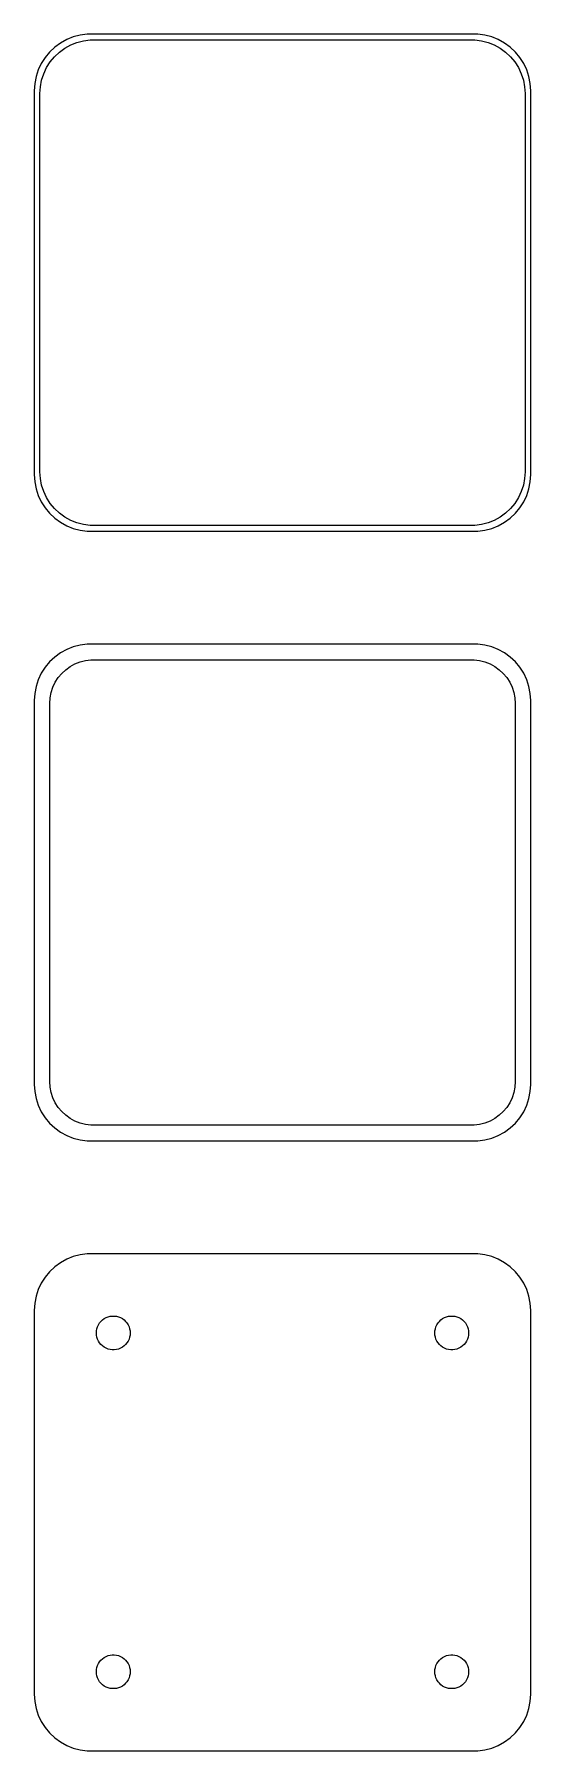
# Model space of a CAD drawing. Header units: metres. Extents: x -22 to 22, y 86 to 238.
import ezdxf

# ---------------------------------------------------------------- set-up
doc = ezdxf.new("R2010")
doc.units = ezdxf.units.M

msp = doc.modelspace()

# ---------------------------------------------------------------- linework, layer by layer
for p, q in [((-19.6791, 237.222), (-20.1871, 236.853)), ((-19.1289, 237.524), (-19.6791, 237.222)), ((-18.5451, 237.755), (-19.1289, 237.524)), ((-18.7724, 237.048), (-18.2178, 237.268)), ((-17.9369, 237.911), (-18.5451, 237.755)), ((-18.2178, 237.268), (-17.6401, 237.416)), ((-17.3139, 237.99), (-17.9369, 237.911)), ((-17.6401, 237.416), (-17.0482, 237.491)), ((17.3139, 237.99), (-17.3139, 237.99)), ((-17.0482, 237.491), (17.0482, 237.491)), ((17.0482, 237.491), (17.6401, 237.416)), ((17.9369, 237.911), (17.3139, 237.99)), ((17.6401, 237.416), (18.2178, 237.268)), ((18.5451, 237.755), (17.9369, 237.911)), ((18.2178, 237.268), (18.7724, 237.048)), ((19.1289, 237.524), (18.5451, 237.755)), ((19.6791, 237.222), (19.1289, 237.524)), ((20.1871, 236.853), (19.6791, 237.222)), ((-21.0451, 235.939), (-21.3815, 235.409)), ((-20.6448, 236.423), (-21.0451, 235.939)), ((-20.1871, 236.853), (-20.6448, 236.423)), ((-20.5928, 235.542), (-20.2126, 236.002)), ((-20.2126, 236.002), (-19.7778, 236.41)), ((-19.7778, 236.41), (-19.2952, 236.761)), ((-19.2952, 236.761), (-18.7724, 237.048)), ((18.7724, 237.048), (19.2952, 236.761)), ((19.2952, 236.761), (19.7778, 236.41)), ((19.7778, 236.41), (20.2126, 236.002)), ((20.6448, 236.423), (20.1871, 236.853)), ((20.2126, 236.002), (20.5928, 235.542)), ((21.0451, 235.939), (20.6448, 236.423)), ((21.3815, 235.409), (21.0451, 235.939)), ((-21.8429, 234.243), (-21.9606, 233.627)), ((-21.6489, 234.841), (-21.8429, 234.243)), ((-21.3815, 235.409), (-21.6489, 234.841)), ((-21.3508, 233.931), (-21.1664, 234.499)), ((-21.1664, 234.499), (-20.9124, 235.038)), ((-20.9124, 235.038), (-20.5928, 235.542)), ((20.5928, 235.542), (20.9124, 235.038)), ((20.9124, 235.038), (21.1664, 234.499)), ((21.1664, 234.499), (21.3508, 233.931)), ((21.6489, 234.841), (21.3815, 235.409)), ((21.8429, 234.243), (21.6489, 234.841)), ((21.9606, 233.627), (21.8429, 234.243)), ((-21.9606, 233.627), (-22, 233)), ((-22, 233), (-22, 199)), ((-21.5, 232.75), (-21.4625, 233.345)), ((-21.5, 199.25), (-21.5, 232.75)), ((-21.4625, 233.345), (-21.3508, 233.931)), ((21.3508, 233.931), (21.4625, 233.345)), ((21.4625, 233.345), (21.5, 232.75)), ((21.5, 232.75), (21.5, 199.25)), ((22, 233), (21.9606, 233.627)), ((22, 199), (22, 233)), ((-21.4625, 198.655), (-21.5, 199.25)), ((21.5, 199.25), (21.4625, 198.655)), ((-22, 199), (-21.9606, 198.373)), ((-21.9606, 198.373), (-21.8429, 197.757)), ((-21.8429, 197.757), (-21.6489, 197.159)), ((-21.3508, 198.069), (-21.4625, 198.655)), ((-21.1664, 197.501), (-21.3508, 198.069)), ((21.3508, 198.069), (21.1664, 197.501)), ((21.4625, 198.655), (21.3508, 198.069)), ((21.6489, 197.159), (21.8429, 197.757)), ((21.8429, 197.757), (21.9606, 198.373)), ((21.9606, 198.373), (22, 199)), ((-21.6489, 197.159), (-21.3815, 196.591)), ((-21.3815, 196.591), (-21.0451, 196.061)), ((-20.9124, 196.962), (-21.1664, 197.501)), ((-21.0451, 196.061), (-20.6448, 195.577)), ((-20.5928, 196.458), (-20.9124, 196.962)), ((-20.2126, 195.998), (-20.5928, 196.458)), ((20.5928, 196.458), (20.2126, 195.998)), ((20.9124, 196.962), (20.5928, 196.458)), ((20.6448, 195.577), (21.0451, 196.061)), ((21.1664, 197.501), (20.9124, 196.962)), ((21.0451, 196.061), (21.3815, 196.591)), ((21.3815, 196.591), (21.6489, 197.159)), ((-20.6448, 195.577), (-20.1871, 195.147)), ((-19.7778, 195.59), (-20.2126, 195.998)), ((-20.1871, 195.147), (-19.6791, 194.778)), ((-19.2952, 195.239), (-19.7778, 195.59)), ((-19.6791, 194.778), (-19.1289, 194.476)), ((-18.7724, 194.952), (-19.2952, 195.239)), ((-18.2178, 194.732), (-18.7724, 194.952)), ((-17.6401, 194.584), (-18.2178, 194.732)), ((-17.0482, 194.509), (-17.6401, 194.584)), ((17.6401, 194.584), (17.0482, 194.509)), ((18.2178, 194.732), (17.6401, 194.584)), ((18.7724, 194.952), (18.2178, 194.732)), ((19.2952, 195.239), (18.7724, 194.952)), ((19.1289, 194.476), (19.6791, 194.778)), ((19.7778, 195.59), (19.2952, 195.239)), ((19.6791, 194.778), (20.1871, 195.147)), ((20.2126, 195.998), (19.7778, 195.59)), ((20.1871, 195.147), (20.6448, 195.577)), ((-19.1289, 194.476), (-18.5451, 194.245)), ((-18.5451, 194.245), (-17.9369, 194.089)), ((-17.9369, 194.089), (-17.3139, 194.01)), ((-17.3139, 194.01), (17.3139, 194.01)), ((17.0482, 194.509), (-17.0482, 194.509)), ((17.3139, 194.01), (17.9369, 194.089)), ((17.9369, 194.089), (18.5451, 194.245)), ((18.5451, 194.245), (19.1289, 194.476)), ((-17.9369, 183.911), (-18.5451, 183.755)), ((-17.3139, 183.99), (-17.9369, 183.911)), ((17.3139, 183.99), (-17.3139, 183.99)), ((17.9369, 183.911), (17.3139, 183.99)), ((18.5451, 183.755), (17.9369, 183.911)), ((-20.6448, 182.423), (-21.0451, 181.939)), ((-20.1871, 182.853), (-20.6448, 182.423)), ((-19.6791, 183.222), (-20.1871, 182.853)), ((-19.1289, 183.524), (-19.6791, 183.222)), ((-18.5451, 183.755), (-19.1289, 183.524)), ((-18.3975, 182.251), (-17.9457, 182.43)), ((-17.9457, 182.43), (-17.4751, 182.551)), ((-17.4751, 182.551), (-16.993, 182.612)), ((-16.993, 182.612), (16.993, 182.612)), ((16.993, 182.612), (17.4751, 182.551)), ((17.4751, 182.551), (17.9457, 182.43)), ((17.9457, 182.43), (18.3975, 182.251)), ((19.1289, 183.524), (18.5451, 183.755)), ((19.6791, 183.222), (19.1289, 183.524)), ((20.1871, 182.853), (19.6791, 183.222)), ((20.6448, 182.423), (20.1871, 182.853)), ((21.0451, 181.939), (20.6448, 182.423)), ((-21.3815, 181.409), (-21.6489, 180.841)), ((-21.0451, 181.939), (-21.3815, 181.409)), ((-20.1408, 180.614), (-19.8805, 181.024)), ((-19.8805, 181.024), (-19.5707, 181.399)), ((-19.5707, 181.399), (-19.2165, 181.731)), ((-19.2165, 181.731), (-18.8234, 182.017)), ((-18.8234, 182.017), (-18.3975, 182.251)), ((18.3975, 182.251), (18.8234, 182.017)), ((18.8234, 182.017), (19.2165, 181.731)), ((19.2165, 181.731), (19.5707, 181.399)), ((19.5707, 181.399), (19.8805, 181.024)), ((19.8805, 181.024), (20.1408, 180.614)), ((21.3815, 181.409), (21.0451, 181.939)), ((21.6489, 180.841), (21.3815, 181.409)), ((-21.9606, 179.627), (-22, 179)), ((-21.8429, 180.243), (-21.9606, 179.627)), ((-21.6489, 180.841), (-21.8429, 180.243)), ((-20.589, 179.235), (-20.4979, 179.712)), ((-20.4979, 179.712), (-20.3477, 180.174)), ((-20.3477, 180.174), (-20.1408, 180.614)), ((20.1408, 180.614), (20.3477, 180.174)), ((20.3477, 180.174), (20.4979, 179.712)), ((20.4979, 179.712), (20.589, 179.235)), ((21.8429, 180.243), (21.6489, 180.841)), ((21.9606, 179.627), (21.8429, 180.243)), ((22, 179), (21.9606, 179.627)), ((-22, 179), (-22, 145)), ((-20.6195, 178.75), (-20.589, 179.235)), ((-20.6195, 145.25), (-20.6195, 178.75)), ((20.589, 179.235), (20.6195, 178.75)), ((20.6195, 178.75), (20.6195, 145.25)), ((22, 145), (22, 179)), ((-22, 145), (-21.9606, 144.373)), ((-20.589, 144.765), (-20.6195, 145.25)), ((-20.4979, 144.288), (-20.589, 144.765)), ((20.589, 144.765), (20.4979, 144.288)), ((20.6195, 145.25), (20.589, 144.765)), ((21.9606, 144.373), (22, 145)), ((-21.9606, 144.373), (-21.8429, 143.757)), ((-21.8429, 143.757), (-21.6489, 143.159)), ((-21.6489, 143.159), (-21.3815, 142.591)), ((-20.3477, 143.826), (-20.4979, 144.288)), ((-20.1408, 143.386), (-20.3477, 143.826)), ((-19.8805, 142.976), (-20.1408, 143.386)), ((-19.5707, 142.601), (-19.8805, 142.976)), ((19.8805, 142.976), (19.5707, 142.601)), ((20.1408, 143.386), (19.8805, 142.976)), ((20.3477, 143.826), (20.1408, 143.386)), ((20.4979, 144.288), (20.3477, 143.826)), ((21.3815, 142.591), (21.6489, 143.159)), ((21.6489, 143.159), (21.8429, 143.757)), ((21.8429, 143.757), (21.9606, 144.373)), ((-21.3815, 142.591), (-21.0451, 142.061)), ((-21.0451, 142.061), (-20.6448, 141.577)), ((-20.6448, 141.577), (-20.1871, 141.147)), ((-19.2165, 142.269), (-19.5707, 142.601)), ((-18.8234, 141.983), (-19.2165, 142.269)), ((-18.3975, 141.749), (-18.8234, 141.983)), ((-17.9457, 141.57), (-18.3975, 141.749)), ((-17.4751, 141.449), (-17.9457, 141.57)), ((-16.993, 141.388), (-17.4751, 141.449)), ((16.993, 141.388), (-16.993, 141.388)), ((17.4751, 141.449), (16.993, 141.388)), ((17.9457, 141.57), (17.4751, 141.449)), ((18.3975, 141.749), (17.9457, 141.57)), ((18.8234, 141.983), (18.3975, 141.749)), ((19.2165, 142.269), (18.8234, 141.983)), ((19.5707, 142.601), (19.2165, 142.269)), ((20.1871, 141.147), (20.6448, 141.577)), ((20.6448, 141.577), (21.0451, 142.061)), ((21.0451, 142.061), (21.3815, 142.591)), ((-20.1871, 141.147), (-19.6791, 140.778)), ((-19.6791, 140.778), (-19.1289, 140.476)), ((-19.1289, 140.476), (-18.5451, 140.245)), ((-18.5451, 140.245), (-17.9369, 140.089)), ((-17.9369, 140.089), (-17.3139, 140.01)), ((-17.3139, 140.01), (17.3139, 140.01)), ((17.3139, 140.01), (17.9369, 140.089)), ((17.9369, 140.089), (18.5451, 140.245)), ((18.5451, 140.245), (19.1289, 140.476)), ((19.1289, 140.476), (19.6791, 140.778)), ((19.6791, 140.778), (20.1871, 141.147)), ((-19.6791, 129.222), (-20.1871, 128.853)), ((-19.1289, 129.524), (-19.6791, 129.222)), ((-18.5451, 129.755), (-19.1289, 129.524)), ((-17.9369, 129.911), (-18.5451, 129.755)), ((-17.3139, 129.99), (-17.9369, 129.911)), ((17.3139, 129.99), (-17.3139, 129.99)), ((17.9369, 129.911), (17.3139, 129.99)), ((18.5451, 129.755), (17.9369, 129.911)), ((19.1289, 129.524), (18.5451, 129.755)), ((19.6791, 129.222), (19.1289, 129.524)), ((20.1871, 128.853), (19.6791, 129.222)), ((-21.0451, 127.939), (-21.3815, 127.409)), ((-20.6448, 128.423), (-21.0451, 127.939)), ((-20.1871, 128.853), (-20.6448, 128.423)), ((20.6448, 128.423), (20.1871, 128.853)), ((21.0451, 127.939), (20.6448, 128.423)), ((21.3815, 127.409), (21.0451, 127.939)), ((-21.8429, 126.243), (-21.9606, 125.627)), ((-21.6489, 126.841), (-21.8429, 126.243)), ((-21.3815, 127.409), (-21.6489, 126.841)), ((21.6489, 126.841), (21.3815, 127.409)), ((21.8429, 126.243), (21.6489, 126.841)), ((21.9606, 125.627), (21.8429, 126.243)), ((-21.9606, 125.627), (-22, 125)), ((-22, 125), (-22, 91)), ((22, 125), (21.9606, 125.627)), ((22, 91), (22, 125)), ((-16.5, 123), (-16.4882, 123.188)), ((-16.4882, 123.188), (-16.4529, 123.373)), ((-16.4529, 123.373), (-16.3947, 123.552)), ((-16.3947, 123.552), (-16.3145, 123.723)), ((-16.3145, 123.723), (-16.2135, 123.882)), ((-16.2135, 123.882), (-16.0934, 124.027)), ((-16.0934, 124.027), (-15.9561, 124.156)), ((-15.9561, 124.156), (-15.8037, 124.266)), ((-15.8037, 124.266), (-15.6387, 124.357)), ((-15.6387, 124.357), (-15.4635, 124.427)), ((-15.4635, 124.427), (-15.2811, 124.473)), ((-15.2811, 124.473), (-15.0942, 124.497)), ((-15.0942, 124.497), (-14.9058, 124.497)), ((-14.9058, 124.497), (-14.7189, 124.473)), ((-14.7189, 124.473), (-14.5365, 124.427)), ((-14.5365, 124.427), (-14.3613, 124.357)), ((-14.3613, 124.357), (-14.1963, 124.266)), ((-14.1963, 124.266), (-14.0439, 124.156)), ((-14.0439, 124.156), (-13.9065, 124.027)), ((-13.9065, 124.027), (-13.7865, 123.882)), ((-13.7865, 123.882), (-13.6855, 123.723)), ((-13.6855, 123.723), (-13.6053, 123.552)), ((-13.6053, 123.552), (-13.5471, 123.373)), ((-13.5471, 123.373), (-13.5118, 123.188)), ((-13.5118, 123.188), (-13.5, 123)), ((13.5, 123), (13.5118, 123.188)), ((13.5118, 123.188), (13.5471, 123.373)), ((13.5471, 123.373), (13.6053, 123.552)), ((13.6053, 123.552), (13.6855, 123.723)), ((13.6855, 123.723), (13.7865, 123.882)), ((13.7865, 123.882), (13.9065, 124.027)), ((13.9065, 124.027), (14.0439, 124.156)), ((14.0439, 124.156), (14.1963, 124.266)), ((14.1963, 124.266), (14.3613, 124.357)), ((14.3613, 124.357), (14.5365, 124.427)), ((14.5365, 124.427), (14.7189, 124.473)), ((14.7189, 124.473), (14.9058, 124.497)), ((14.9058, 124.497), (15.0942, 124.497)), ((15.0942, 124.497), (15.2811, 124.473)), ((15.2811, 124.473), (15.4635, 124.427)), ((15.4635, 124.427), (15.6387, 124.357)), ((15.6387, 124.357), (15.8037, 124.266)), ((15.8037, 124.266), (15.9561, 124.156)), ((15.9561, 124.156), (16.0934, 124.027)), ((16.0934, 124.027), (16.2135, 123.882)), ((16.2135, 123.882), (16.3145, 123.723)), ((16.3145, 123.723), (16.3947, 123.552)), ((16.3947, 123.552), (16.4529, 123.373)), ((16.4529, 123.373), (16.4882, 123.188)), ((16.4882, 123.188), (16.5, 123)), ((-16.4882, 122.812), (-16.5, 123)), ((-16.4529, 122.627), (-16.4882, 122.812)), ((-16.3947, 122.448), (-16.4529, 122.627)), ((-16.3145, 122.277), (-16.3947, 122.448)), ((-16.2135, 122.118), (-16.3145, 122.277)), ((-16.0934, 121.973), (-16.2135, 122.118)), ((-15.9561, 121.844), (-16.0934, 121.973)), ((-15.8037, 121.734), (-15.9561, 121.844)), ((-15.6387, 121.643), (-15.8037, 121.734)), ((-15.4635, 121.573), (-15.6387, 121.643)), ((-14.3613, 121.643), (-14.5365, 121.573)), ((-14.1963, 121.734), (-14.3613, 121.643)), ((-14.0439, 121.844), (-14.1963, 121.734)), ((-13.9065, 121.973), (-14.0439, 121.844)), ((-13.7865, 122.118), (-13.9065, 121.973)), ((-13.6855, 122.277), (-13.7865, 122.118)), ((-13.6053, 122.448), (-13.6855, 122.277)), ((-13.5471, 122.627), (-13.6053, 122.448)), ((-13.5118, 122.812), (-13.5471, 122.627)), ((-13.5, 123), (-13.5118, 122.812)), ((13.5118, 122.812), (13.5, 123)), ((13.5471, 122.627), (13.5118, 122.812)), ((13.6053, 122.448), (13.5471, 122.627)), ((13.6855, 122.277), (13.6053, 122.448)), ((13.7865, 122.118), (13.6855, 122.277)), ((13.9065, 121.973), (13.7865, 122.118)), ((14.0439, 121.844), (13.9065, 121.973)), ((14.1963, 121.734), (14.0439, 121.844)), ((14.3613, 121.643), (14.1963, 121.734)), ((14.5365, 121.573), (14.3613, 121.643)), ((15.6387, 121.643), (15.4635, 121.573)), ((15.8037, 121.734), (15.6387, 121.643)), ((15.9561, 121.844), (15.8037, 121.734)), ((16.0934, 121.973), (15.9561, 121.844)), ((16.2135, 122.118), (16.0934, 121.973)), ((16.3145, 122.277), (16.2135, 122.118)), ((16.3947, 122.448), (16.3145, 122.277)), ((16.4529, 122.627), (16.3947, 122.448)), ((16.4882, 122.812), (16.4529, 122.627)), ((16.5, 123), (16.4882, 122.812)), ((-15.2811, 121.527), (-15.4635, 121.573)), ((-15.0942, 121.503), (-15.2811, 121.527)), ((-14.9058, 121.503), (-15.0942, 121.503)), ((-14.7189, 121.527), (-14.9058, 121.503)), ((-14.5365, 121.573), (-14.7189, 121.527)), ((14.7189, 121.527), (14.5365, 121.573)), ((14.9058, 121.503), (14.7189, 121.527)), ((15.0942, 121.503), (14.9058, 121.503)), ((15.2811, 121.527), (15.0942, 121.503)), ((15.4635, 121.573), (15.2811, 121.527)), ((-15.9561, 94.1558), (-15.8037, 94.2665)), ((-15.8037, 94.2665), (-15.6387, 94.3573)), ((-15.6387, 94.3573), (-15.4635, 94.4266)), ((-15.4635, 94.4266), (-15.2811, 94.4734)), ((-15.2811, 94.4734), (-15.0942, 94.4971)), ((-15.0942, 94.4971), (-14.9058, 94.4971)), ((-14.9058, 94.4971), (-14.7189, 94.4734)), ((-14.7189, 94.4734), (-14.5365, 94.4266)), ((-14.5365, 94.4266), (-14.3613, 94.3573)), ((-14.3613, 94.3573), (-14.1963, 94.2665)), ((-14.1963, 94.2665), (-14.0439, 94.1558)), ((14.0439, 94.1558), (14.1963, 94.2665)), ((14.1963, 94.2665), (14.3613, 94.3573)), ((14.3613, 94.3573), (14.5365, 94.4266)), ((14.5365, 94.4266), (14.7189, 94.4734)), ((14.7189, 94.4734), (14.9058, 94.4971)), ((14.9058, 94.4971), (15.0942, 94.4971)), ((15.0942, 94.4971), (15.2811, 94.4734)), ((15.2811, 94.4734), (15.4635, 94.4266)), ((15.4635, 94.4266), (15.6387, 94.3573)), ((15.6387, 94.3573), (15.8037, 94.2665)), ((15.8037, 94.2665), (15.9561, 94.1558)), ((-16.5, 93), (-16.4882, 93.188)), ((-16.4882, 92.812), (-16.5, 93)), ((-16.4882, 93.188), (-16.4529, 93.373)), ((-16.4529, 92.627), (-16.4882, 92.812)), ((-16.4529, 93.373), (-16.3947, 93.5522)), ((-16.3947, 93.5522), (-16.3145, 93.7226)), ((-16.3145, 93.7226), (-16.2135, 93.8817)), ((-16.2135, 93.8817), (-16.0934, 94.0268)), ((-16.0934, 94.0268), (-15.9561, 94.1558)), ((-14.0439, 94.1558), (-13.9065, 94.0268)), ((-13.9065, 94.0268), (-13.7865, 93.8817)), ((-13.7865, 93.8817), (-13.6855, 93.7226)), ((-13.6855, 93.7226), (-13.6053, 93.5522)), ((-13.6053, 93.5522), (-13.5471, 93.373)), ((-13.5471, 93.373), (-13.5118, 93.188)), ((-13.5118, 92.812), (-13.5471, 92.627)), ((-13.5118, 93.188), (-13.5, 93)), ((-13.5, 93), (-13.5118, 92.812)), ((13.5, 93), (13.5118, 93.188)), ((13.5118, 92.812), (13.5, 93)), ((13.5118, 93.188), (13.5471, 93.373)), ((13.5471, 92.627), (13.5118, 92.812)), ((13.5471, 93.373), (13.6053, 93.5522)), ((13.6053, 93.5522), (13.6855, 93.7226)), ((13.6855, 93.7226), (13.7865, 93.8817)), ((13.7865, 93.8817), (13.9065, 94.0268)), ((13.9065, 94.0268), (14.0439, 94.1558)), ((15.9561, 94.1558), (16.0934, 94.0268)), ((16.0934, 94.0268), (16.2135, 93.8817)), ((16.2135, 93.8817), (16.3145, 93.7226)), ((16.3145, 93.7226), (16.3947, 93.5522)), ((16.3947, 93.5522), (16.4529, 93.373)), ((16.4529, 93.373), (16.4882, 93.188)), ((16.4882, 92.812), (16.4529, 92.627)), ((16.4882, 93.188), (16.5, 93)), ((16.5, 93), (16.4882, 92.812)), ((-16.3947, 92.4478), (-16.4529, 92.627)), ((-16.3145, 92.2774), (-16.3947, 92.4478)), ((-16.2135, 92.1183), (-16.3145, 92.2774)), ((-16.0934, 91.9732), (-16.2135, 92.1183)), ((-15.9561, 91.8442), (-16.0934, 91.9732)), ((-15.8037, 91.7335), (-15.9561, 91.8442)), ((-15.6387, 91.6428), (-15.8037, 91.7335)), ((-15.4635, 91.5734), (-15.6387, 91.6428)), ((-15.2811, 91.5266), (-15.4635, 91.5734)), ((-15.0942, 91.503), (-15.2811, 91.5266)), ((-14.9058, 91.503), (-15.0942, 91.503)), ((-14.7189, 91.5266), (-14.9058, 91.503)), ((-14.5365, 91.5734), (-14.7189, 91.5266)), ((-14.3613, 91.6428), (-14.5365, 91.5734)), ((-14.1963, 91.7335), (-14.3613, 91.6428)), ((-14.0439, 91.8442), (-14.1963, 91.7335)), ((-13.9065, 91.9732), (-14.0439, 91.8442)), ((-13.7865, 92.1183), (-13.9065, 91.9732)), ((-13.6855, 92.2774), (-13.7865, 92.1183)), ((-13.6053, 92.4478), (-13.6855, 92.2774)), ((-13.5471, 92.627), (-13.6053, 92.4478)), ((13.6053, 92.4478), (13.5471, 92.627)), ((13.6855, 92.2774), (13.6053, 92.4478)), ((13.7865, 92.1183), (13.6855, 92.2774)), ((13.9065, 91.9732), (13.7865, 92.1183)), ((14.0439, 91.8442), (13.9065, 91.9732)), ((14.1963, 91.7335), (14.0439, 91.8442)), ((14.3613, 91.6428), (14.1963, 91.7335)), ((14.5365, 91.5734), (14.3613, 91.6428)), ((14.7189, 91.5266), (14.5365, 91.5734)), ((14.9058, 91.503), (14.7189, 91.5266)), ((15.0942, 91.503), (14.9058, 91.503)), ((15.2811, 91.5266), (15.0942, 91.503)), ((15.4635, 91.5734), (15.2811, 91.5266)), ((15.6387, 91.6428), (15.4635, 91.5734)), ((15.8037, 91.7335), (15.6387, 91.6428)), ((15.9561, 91.8442), (15.8037, 91.7335)), ((16.0934, 91.9732), (15.9561, 91.8442)), ((16.2135, 92.1183), (16.0934, 91.9732)), ((16.3145, 92.2774), (16.2135, 92.1183)), ((16.3947, 92.4478), (16.3145, 92.2774)), ((16.4529, 92.627), (16.3947, 92.4478)), ((-22, 91), (-21.9606, 90.3733)), ((-21.9606, 90.3733), (-21.8429, 89.7566)), ((-21.8429, 89.7566), (-21.6489, 89.1594)), ((21.6489, 89.1594), (21.8429, 89.7566)), ((21.8429, 89.7566), (21.9606, 90.3733)), ((21.9606, 90.3733), (22, 91)), ((-21.6489, 89.1594), (-21.3815, 88.5912)), ((-21.3815, 88.5912), (-21.0451, 88.0611)), ((21.0451, 88.0611), (21.3815, 88.5912)), ((21.3815, 88.5912), (21.6489, 89.1594)), ((-21.0451, 88.0611), (-20.6448, 87.5773)), ((-20.6448, 87.5773), (-20.1871, 87.1474)), ((-20.1871, 87.1474), (-19.6791, 86.7784)), ((-19.6791, 86.7784), (-19.1289, 86.4759)), ((19.1289, 86.4759), (19.6791, 86.7784)), ((19.6791, 86.7784), (20.1871, 87.1474)), ((20.1871, 87.1474), (20.6448, 87.5773)), ((20.6448, 87.5773), (21.0451, 88.0611)), ((-19.1289, 86.4759), (-18.5451, 86.2447)), ((-18.5451, 86.2447), (-17.9369, 86.0886)), ((-17.9369, 86.0886), (-17.3139, 86.0099)), ((-17.3139, 86.0099), (17.3139, 86.0099)), ((17.3139, 86.0099), (17.9369, 86.0886)), ((17.9369, 86.0886), (18.5451, 86.2447)), ((18.5451, 86.2447), (19.1289, 86.4759))]:
    msp.add_line(p, q)

doc.saveas('drawing.dxf')
